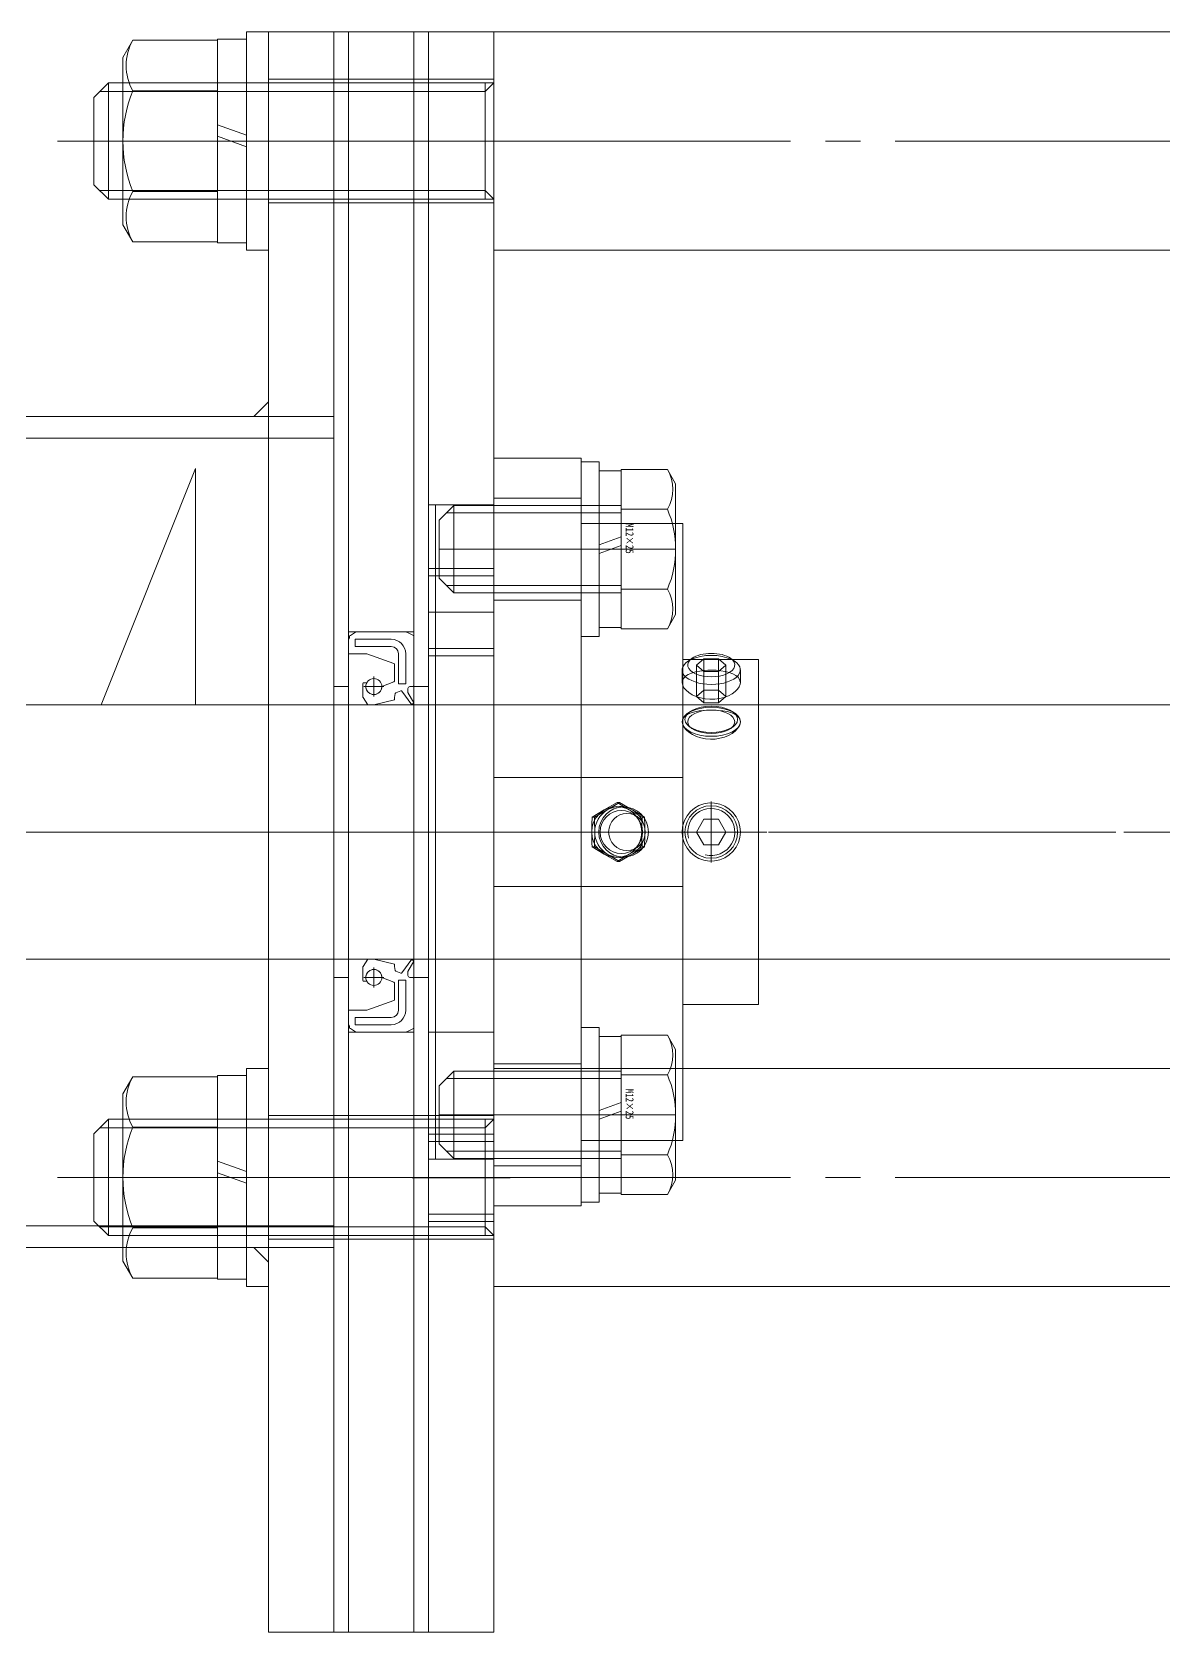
# Model space of a CAD drawing. Units: millimetres at full size. Extents: x -24503 to 24503, y -7436 to 7436.
# Drawn here: x -10853.5 to -10697.9, y 5468.6 to 5688.6 of the extents above; entities that cross this region are included whole.
import ezdxf
from ezdxf.enums import TextEntityAlignment as Align

# ---------------------------------------------------------------- set-up
doc = ezdxf.new("R2010")
doc.units = ezdxf.units.MM
doc.header["$LTSCALE"] = 4.8
doc.linetypes.add('CHAIN2', pattern=[12, 9, -1, 1, -1])
for name, color, linetype, lineweight in [('0-4_0', 2, 'Continuous', 9), ('0-C_01_外形線', 134, 'Continuous', 9), ('0-D_03_かくれ線', 5, 'Continuous', 9), ('0-F_04_中心線', 4, 'CHAIN2', 9), ('1-0_02_細線', 6, 'Continuous', 9)]:
    doc.layers.add(name, color=color, linetype=linetype, lineweight=lineweight)
doc.styles.add('ＭＳ ゴシック', font='')
doc.styles.get('ＭＳ ゴシック').set_extended_font_data('MS Gothic')

msp = doc.modelspace()

# ---------------------------------------------------------------- linework, layer by layer
at = {"layer": '0-4_0', "color": 134}
for p, q in [((-10843.038, 5681.623), (-10845.038, 5679.623)), ((-10841.038, 5681.623), (-10843.038, 5681.623)), ((-10843.038, 5681.623), (-10843.038, 5665.623)), ((-10845.038, 5679.623), (-10845.038, 5667.623)), ((-10843.038, 5665.623), (-10845.038, 5667.623)), ((-10841.038, 5665.623), (-10843.038, 5665.623)), ((-10821.038, 5635.773), (-10877.038, 5635.773)), ((-10753.638, 5596.123), (-10691.438, 5596.123)), ((-10753.638, 5561.123), (-10691.438, 5561.123)), ((-10843.038, 5539.123), (-10845.038, 5537.123)), ((-10841.038, 5539.123), (-10843.038, 5539.123)), ((-10843.038, 5539.123), (-10843.038, 5523.123)), ((-10845.038, 5537.123), (-10845.038, 5525.123)), ((-10843.038, 5523.123), (-10845.038, 5525.123)), ((-10841.038, 5523.123), (-10843.038, 5523.123)), ((-10821.038, 5521.473), (-10901.038, 5521.473))]:
    msp.add_line(p, q, dxfattribs=at)
for points in [[(-10821.038, 5688.623), (-10812.038, 5688.623), (-10812.038, 5468.623), (-10821.038, 5468.623)], [(-10812.038, 5468.623), (-10812.038, 5688.623), (-10810.038, 5688.623), (-10810.038, 5468.623)], [(-10810.038, 5468.623), (-10810.038, 5688.623), (-10801.038, 5688.623), (-10801.038, 5468.623)], [(-10801.038, 5468.623), (-10801.038, 5688.623), (-10799.038, 5688.623), (-10799.038, 5468.623)], [(-10799.038, 5468.623), (-10799.038, 5688.623), (-10790.038, 5688.623), (-10790.038, 5468.623)], [(-10790.038, 5688.623), (-10640.038, 5688.623), (-10640.038, 5658.623), (-10790.038, 5658.623)], [(-10790.038, 5546.123), (-10640.038, 5546.123), (-10640.038, 5516.123), (-10790.038, 5516.123)]]:
    msp.add_lwpolyline(points, close=True, dxfattribs=at)
at = {"layer": '0-4_0', "color": 3}
for points in [[(-10821.038, 5635.773), (-10823.038, 5635.773), (-10821.038, 5637.773)], [(-10821.038, 5521.473), (-10823.038, 5521.473), (-10821.038, 5519.473)]]:
    msp.add_lwpolyline(points, close=True, dxfattribs=at)
at = {"layer": '0-C_01_外形線'}
for p, q in [((-10839.678, 5687.479), (-10841.038, 5685.123)), ((-10828.038, 5675.879), (-10828.038, 5687.623)), ((-10828.038, 5687.623), (-10824.038, 5687.623)), ((-10824.038, 5688.623), (-10821.038, 5688.623)), ((-10824.038, 5674.423), (-10824.038, 5687.623)), ((-10821.038, 5688.623), (-10821.038, 5658.623)), ((-10841.038, 5662.123), (-10841.038, 5685.123)), ((-10828.038, 5680.551), (-10839.678, 5680.551)), ((-10824.038, 5674.423), (-10828.038, 5675.879)), ((-10828.038, 5659.623), (-10828.038, 5674.279)), ((-10824.038, 5672.823), (-10828.038, 5674.279)), ((-10824.038, 5659.623), (-10824.038, 5672.823)), ((-10828.038, 5666.695), (-10839.678, 5666.695)), ((-10839.678, 5659.767), (-10841.038, 5662.123)), ((-10828.038, 5659.767), (-10839.678, 5659.767)), ((-10824.038, 5659.623), (-10828.038, 5659.623)), ((-10778.038, 5578.623), (-10778.038, 5630.014)), ((-10778.038, 5629.514), (-10778.038, 5605.514)), ((-10775.538, 5618.114), (-10775.538, 5628.264)), ((-10772.538, 5628.264), (-10775.538, 5628.264)), ((-10772.538, 5628.484), (-10766.175, 5628.484)), ((-10772.538, 5628.484), (-10772.538, 5606.544)), ((-10772.538, 5619.206), (-10772.538, 5628.264)), ((-10766.175, 5628.484), (-10765.038, 5626.514)), ((-10765.038, 5608.514), (-10765.038, 5626.514)), ((-10772.538, 5622.999), (-10766.175, 5622.999)), ((-10764.038, 5621.023), (-10765.038, 5621.023)), ((-10764.038, 5536.223), (-10764.038, 5621.023)), ((-10775.538, 5618.114), (-10772.538, 5619.206)), ((-10775.538, 5616.914), (-10772.538, 5618.006)), ((-10775.538, 5606.764), (-10775.538, 5616.914)), ((-10772.538, 5606.764), (-10772.538, 5618.006)), ((-10772.538, 5612.029), (-10766.175, 5612.029)), ((-10766.175, 5606.544), (-10765.038, 5608.514)), ((-10775.538, 5606.764), (-10772.538, 5606.764)), ((-10772.538, 5606.544), (-10766.175, 5606.544)), ((-10775.538, 5605.514), (-10778.038, 5605.514)), ((-10764.038, 5602.348), (-10753.638, 5602.348)), ((-10763.404, 5602.063), (-10763.001, 5602.348)), ((-10763.001, 5602.348), (-10762.778, 5602.506)), ((-10757.499, 5602.506), (-10757.275, 5602.348)), ((-10757.275, 5602.348), (-10756.872, 5602.063)), ((-10753.638, 5554.898), (-10753.638, 5602.348)), ((-10778.038, 5527.232), (-10778.038, 5578.623)), ((-10753.638, 5554.898), (-10764.038, 5554.898)), ((-10778.038, 5551.732), (-10778.038, 5527.732)), ((-10772.538, 5550.702), (-10766.175, 5550.702)), ((-10772.538, 5550.702), (-10772.538, 5528.763)), ((-10766.175, 5550.702), (-10765.038, 5548.732)), ((-10775.538, 5540.332), (-10775.538, 5550.482)), ((-10772.538, 5550.482), (-10775.538, 5550.482)), ((-10772.538, 5541.424), (-10772.538, 5550.482)), ((-10765.038, 5530.732), (-10765.038, 5548.732)), ((-10839.678, 5544.979), (-10841.038, 5542.623)), ((-10828.038, 5533.379), (-10828.038, 5545.123)), ((-10828.038, 5545.123), (-10824.038, 5545.123)), ((-10824.038, 5546.123), (-10821.038, 5546.123)), ((-10824.038, 5531.923), (-10824.038, 5545.123)), ((-10821.038, 5546.123), (-10821.038, 5516.123)), ((-10772.538, 5545.217), (-10766.175, 5545.217)), ((-10841.038, 5519.623), (-10841.038, 5542.623)), ((-10775.538, 5540.332), (-10772.538, 5541.424)), ((-10775.538, 5539.132), (-10772.538, 5540.224)), ((-10772.538, 5528.982), (-10772.538, 5540.224)), ((-10828.038, 5538.051), (-10839.678, 5538.051)), ((-10775.538, 5528.982), (-10775.538, 5539.132)), ((-10764.038, 5536.223), (-10765.038, 5536.223)), ((-10824.038, 5531.923), (-10828.038, 5533.379)), ((-10772.538, 5534.247), (-10766.175, 5534.247)), ((-10828.038, 5517.123), (-10828.038, 5531.779)), ((-10824.038, 5530.323), (-10828.038, 5531.779)), ((-10824.038, 5517.123), (-10824.038, 5530.323)), ((-10775.538, 5528.982), (-10772.538, 5528.982)), ((-10772.538, 5528.763), (-10766.175, 5528.763)), ((-10766.175, 5528.763), (-10765.038, 5530.732)), ((-10778.038, 5527.232), (-10790.038, 5527.232)), ((-10775.538, 5527.732), (-10778.038, 5527.732)), ((-10828.038, 5524.195), (-10839.678, 5524.195)), ((-10839.678, 5517.267), (-10841.038, 5519.623)), ((-10828.038, 5517.267), (-10839.678, 5517.267)), ((-10824.038, 5517.123), (-10828.038, 5517.123))]:
    msp.add_line(p, q, dxfattribs=at)
for points in [[(-10828.038, 5659.767), (-10828.038, 5687.479), (-10839.678, 5687.479)], [(-10824.038, 5688.623), (-10824.038, 5658.623), (-10821.038, 5658.623)], [(-10790.038, 5527.232), (-10790.038, 5630.014), (-10778.038, 5630.014)], [(-10778.038, 5629.514), (-10775.538, 5629.514), (-10775.538, 5605.514)], [(-10778.038, 5551.732), (-10775.538, 5551.732), (-10775.538, 5527.732)], [(-10828.038, 5517.267), (-10828.038, 5544.979), (-10839.678, 5544.979)], [(-10824.038, 5546.123), (-10824.038, 5516.123), (-10821.038, 5516.123)]]:
    msp.add_lwpolyline(points, dxfattribs=at)
for centre, radius, start, end in [((-10833.678, 5684.015), 6.928, 150.00001, 209.99999), ((-10822.717, 5673.623), 18.321, 157.78075, 202.21925), ((-10833.678, 5663.231), 6.928, 150.00001, 209.99999), ((-10770.925, 5625.741), 5.485, 330.00001, 29.99999), ((-10778.834, 5617.514), 13.796, 336.57346, 23.42654), ((-10770.925, 5609.287), 5.485, 330.00001, 29.99999), ((-10770.925, 5547.959), 5.485, 330.00001, 29.99999), ((-10833.678, 5541.515), 6.928, 150.00001, 209.99999), ((-10778.834, 5539.732), 13.796, 336.57346, 23.42654), ((-10822.717, 5531.123), 18.321, 157.78075, 202.21925), ((-10770.925, 5531.505), 5.485, 330.00001, 29.99999), ((-10833.678, 5520.731), 6.928, 150.00001, 209.99999)]:
    msp.add_arc(centre, radius, start, end, dxfattribs=at)
for centre, major_axis, start_param, end_param in [((-10760.138, 5600.909), (4, 0), 0.8034913, 2.3381013), ((-10760.138, 5601.573), (3.233, 0), 0.6154797, 2.5261129)]:
    msp.add_ellipse(centre, major_axis=major_axis, ratio=0.5, start_param=start_param, end_param=end_param, dxfattribs=at)
at = {"layer": '0-D_03_かくれ線'}
for p, q in [((-10790.038, 5681.623), (-10841.038, 5681.623)), ((-10791.238, 5680.423), (-10841.038, 5680.423)), ((-10821.038, 5682.123), (-10812.038, 5682.123)), ((-10810.038, 5682.123), (-10812.038, 5682.123)), ((-10801.038, 5682.123), (-10810.038, 5682.123)), ((-10799.038, 5682.123), (-10801.038, 5682.123)), ((-10790.038, 5682.123), (-10799.038, 5682.123)), ((-10791.238, 5665.623), (-10791.238, 5681.623)), ((-10791.238, 5680.423), (-10790.038, 5681.623)), ((-10791.238, 5666.823), (-10841.038, 5666.823)), ((-10790.038, 5665.623), (-10841.038, 5665.623)), ((-10821.038, 5665.123), (-10812.038, 5665.123)), ((-10810.038, 5665.123), (-10812.038, 5665.123)), ((-10801.038, 5665.123), (-10810.038, 5665.123)), ((-10799.038, 5665.123), (-10801.038, 5665.123)), ((-10790.038, 5665.123), (-10799.038, 5665.123)), ((-10791.238, 5666.823), (-10790.038, 5665.623)), ((-10821.038, 5635.773), (-10812.038, 5635.773)), ((-10821.038, 5635.773), (-10812.038, 5635.773)), ((-10812.038, 5635.773), (-10812.038, 5521.473)), ((-10812.038, 5632.773), (-10877.038, 5632.773)), ((-10831.038, 5628.623), (-10844.038, 5596.123)), ((-10831.038, 5596.123), (-10831.038, 5628.623)), ((-10790.038, 5623.623), (-10799.038, 5623.623)), ((-10795.538, 5623.514), (-10797.538, 5621.514)), ((-10772.538, 5623.514), (-10795.538, 5623.514)), ((-10795.538, 5611.514), (-10795.538, 5623.514)), ((-10790.038, 5624.514), (-10778.038, 5624.514)), ((-10790.038, 5623.517), (-10778.038, 5623.517)), ((-10797.538, 5613.514), (-10797.538, 5621.514)), ((-10772.538, 5622.514), (-10796.538, 5622.514)), ((-10778.038, 5621.023), (-10765.038, 5621.023)), ((-10799.038, 5614.846), (-10790.038, 5614.846)), ((-10799.038, 5613.846), (-10790.038, 5613.846)), ((-10795.538, 5611.514), (-10797.538, 5613.514)), ((-10772.538, 5612.514), (-10796.538, 5612.514)), ((-10772.538, 5611.514), (-10795.538, 5611.514)), ((-10778.038, 5610.514), (-10790.038, 5610.514)), ((-10801.038, 5606.123), (-10810.038, 5606.123)), ((-10809.007, 5606.123), (-10802.062, 5606.123)), ((-10809.007, 5606.123), (-10802.062, 5606.123)), ((-10802.017, 5606.113), (-10801.094, 5605.651)), ((-10802.017, 5606.113), (-10801.094, 5605.651)), ((-10809.088, 5604.123), (-10804.145, 5604.123)), ((-10801.038, 5605.561), (-10801.038, 5598.723)), ((-10799.038, 5603.846), (-10790.038, 5603.846)), ((-10807.555, 5603.123), (-10809.938, 5603.123)), ((-10803.778, 5601.813), (-10807.522, 5603.118)), ((-10803.711, 5599.366), (-10803.711, 5601.718)), ((-10799.038, 5602.846), (-10790.038, 5602.846)), ((-10761.149, 5602.448), (-10762.159, 5601.573)), ((-10762.159, 5597.243), (-10762.159, 5601.573)), ((-10762.159, 5601.573), (-10761.149, 5600.698)), ((-10761.149, 5602.448), (-10759.128, 5602.448)), ((-10761.149, 5596.368), (-10761.149, 5602.448)), ((-10758.118, 5601.573), (-10759.128, 5602.448)), ((-10759.128, 5596.368), (-10759.128, 5602.448)), ((-10759.128, 5600.698), (-10758.118, 5601.573)), ((-10758.118, 5597.243), (-10758.118, 5601.573)), ((-10808.038, 5597.168), (-10808.038, 5599.043)), ((-10807.938, 5599.143), (-10807.508, 5599.143)), ((-10805.438, 5598.623), (-10803.775, 5599.273)), ((-10764.138, 5599.169), (-10764.138, 5600.909)), ((-10761.149, 5600.698), (-10759.128, 5600.698)), ((-10756.138, 5600.909), (-10756.138, 5599.168)), ((-10810.038, 5598.623), (-10812.038, 5598.623)), ((-10802.806, 5598.039), (-10803.497, 5597.758)), ((-10801.138, 5598.623), (-10801.591, 5598.623)), ((-10799.038, 5598.623), (-10801.038, 5598.623)), ((-10762.159, 5597.243), (-10761.149, 5596.368)), ((-10758.118, 5597.243), (-10759.128, 5598.118)), ((-10759.128, 5596.368), (-10758.118, 5597.243)), ((-10753.638, 5596.123), (-10898.038, 5596.123)), ((-10810.038, 5596.123), (-10801.038, 5596.123)), ((-10753.638, 5596.123), (-10764.038, 5596.123)), ((-10763.404, 5594.933), (-10763.091, 5595.155)), ((-10761.149, 5596.368), (-10759.128, 5596.368)), ((-10757.185, 5595.155), (-10756.872, 5594.933)), ((-10762.778, 5592.845), (-10763.091, 5593.067)), ((-10757.185, 5593.067), (-10757.499, 5592.845)), ((-10764.038, 5586.123), (-10790.038, 5586.123)), ((-10774.438, 5581.654), (-10776.216, 5580.644)), ((-10772.769, 5582.665), (-10774.438, 5581.654)), ((-10773.084, 5582.665), (-10771.415, 5581.654)), ((-10771.646, 5582.033), (-10772.769, 5582.665)), ((-10770.991, 5581.654), (-10771.646, 5582.033)), ((-10769.571, 5580.798), (-10770.991, 5581.654)), ((-10769.637, 5580.644), (-10769.322, 5580.644)), ((-10769.322, 5580.644), (-10769.571, 5580.798)), ((-10769.312, 5580.437), (-10769.322, 5580.644)), ((-10761.149, 5580.373), (-10759.128, 5580.373)), ((-10759.128, 5580.373), (-10758.118, 5578.623)), ((-10769.268, 5578.623), (-10769.272, 5579.151)), ((-10758.118, 5578.623), (-10759.128, 5576.873)), ((-10776.531, 5576.602), (-10776.216, 5576.602)), ((-10771.415, 5575.592), (-10773.084, 5574.582)), ((-10772.769, 5574.582), (-10771.648, 5575.212)), ((-10771.648, 5575.212), (-10770.991, 5575.592)), ((-10769.637, 5576.602), (-10771.415, 5575.592)), ((-10770.991, 5575.592), (-10769.566, 5576.451)), ((-10769.637, 5576.602), (-10769.322, 5576.602)), ((-10769.566, 5576.451), (-10769.322, 5576.602)), ((-10769.322, 5576.602), (-10769.312, 5576.812)), ((-10761.149, 5576.873), (-10759.128, 5576.873)), ((-10773.084, 5574.582), (-10772.769, 5574.582)), ((-10764.038, 5571.123), (-10790.038, 5571.123)), ((-10871.038, 5561.123), (-10753.638, 5561.123)), ((-10810.038, 5561.123), (-10801.038, 5561.123)), ((-10808.038, 5560.078), (-10808.038, 5558.203)), ((-10802.806, 5559.207), (-10803.497, 5559.488)), ((-10753.638, 5561.123), (-10764.038, 5561.123)), ((-10810.038, 5558.623), (-10812.038, 5558.623)), ((-10807.938, 5558.103), (-10807.508, 5558.103)), ((-10805.438, 5558.623), (-10803.775, 5557.973)), ((-10803.711, 5557.88), (-10803.711, 5555.528)), ((-10801.138, 5558.623), (-10801.591, 5558.623)), ((-10799.038, 5558.623), (-10801.038, 5558.623)), ((-10801.038, 5551.685), (-10801.038, 5558.523)), ((-10803.778, 5555.434), (-10807.522, 5554.129)), ((-10807.555, 5554.123), (-10809.938, 5554.123)), ((-10809.088, 5553.123), (-10804.145, 5553.123)), ((-10801.038, 5551.123), (-10810.038, 5551.123)), ((-10809.007, 5551.123), (-10802.062, 5551.123)), ((-10809.007, 5551.123), (-10802.062, 5551.123)), ((-10802.017, 5551.134), (-10801.094, 5551.595)), ((-10802.017, 5551.134), (-10801.094, 5551.595)), ((-10790.038, 5551.123), (-10799.038, 5551.123)), ((-10790.038, 5546.732), (-10778.038, 5546.732)), ((-10795.538, 5545.732), (-10797.538, 5543.732)), ((-10772.538, 5544.732), (-10796.538, 5544.732)), ((-10772.538, 5545.732), (-10795.538, 5545.732)), ((-10795.538, 5533.732), (-10795.538, 5545.732)), ((-10797.538, 5535.732), (-10797.538, 5543.732)), ((-10821.038, 5539.623), (-10812.038, 5539.623)), ((-10810.038, 5539.623), (-10812.038, 5539.623)), ((-10801.038, 5539.623), (-10810.038, 5539.623)), ((-10799.038, 5539.623), (-10801.038, 5539.623)), ((-10790.038, 5539.623), (-10799.038, 5539.623)), ((-10790.038, 5539.123), (-10841.038, 5539.123)), ((-10791.238, 5537.923), (-10841.038, 5537.923)), ((-10791.238, 5523.123), (-10791.238, 5539.123)), ((-10791.238, 5537.923), (-10790.038, 5539.123)), ((-10799.038, 5537.064), (-10790.038, 5537.064)), ((-10799.038, 5536.064), (-10790.038, 5536.064)), ((-10795.538, 5533.732), (-10797.538, 5535.732)), ((-10778.038, 5536.223), (-10765.038, 5536.223)), ((-10790.038, 5533.623), (-10799.038, 5533.623)), ((-10790.038, 5533.623), (-10798.038, 5533.623)), ((-10772.538, 5534.732), (-10796.538, 5534.732)), ((-10772.538, 5533.732), (-10795.538, 5533.732)), ((-10790.038, 5533.73), (-10778.038, 5533.73)), ((-10778.038, 5532.732), (-10790.038, 5532.732)), ((-10812.038, 5524.473), (-11737.038, 5524.473)), ((-10791.238, 5524.323), (-10841.038, 5524.323)), ((-10799.038, 5526.064), (-10790.038, 5526.064)), ((-10799.038, 5525.064), (-10790.038, 5525.064)), ((-10791.238, 5524.323), (-10790.038, 5523.123)), ((-10790.038, 5523.123), (-10841.038, 5523.123)), ((-10821.038, 5522.623), (-10812.038, 5522.623)), ((-10810.038, 5522.623), (-10812.038, 5522.623)), ((-10801.038, 5522.623), (-10810.038, 5522.623)), ((-10799.038, 5522.623), (-10801.038, 5522.623)), ((-10790.038, 5522.623), (-10799.038, 5522.623)), ((-10821.038, 5521.473), (-10812.038, 5521.473)), ((-10821.038, 5521.473), (-10812.038, 5521.473)), ((-10812.038, 5521.473), (-10821.038, 5521.473))]:
    msp.add_line(p, q, dxfattribs=at)
for points in [[(-10798.038, 5533.623), (-10798.038, 5623.623), (-10790.038, 5623.623)], [(-10809.799, 5605.623), (-10809.763, 5605.623), (-10809.064, 5606.105)], [(-10809.799, 5605.623), (-10809.763, 5605.623), (-10809.064, 5606.105)], [(-10810.038, 5603.223), (-10810.038, 5605.123), (-10809.899, 5605.338), (-10809.899, 5605.523)], [(-10810.038, 5578.623), (-10810.038, 5603.223), (-10810.038, 5605.123), (-10809.899, 5605.338), (-10809.899, 5605.523)], [(-10804.145, 5605.123), (-10809.088, 5605.123), (-10809.088, 5604.123)], [(-10801.038, 5605.561), (-10801.038, 5598.723), (-10801.038, 5578.623)], [(-10803.145, 5603.123), (-10803.145, 5599.008), (-10802.145, 5599.008), (-10802.145, 5603.123)], [(-10756.138, 5599.17), (-10756.162, 5598.948), (-10756.29, 5598.604), (-10756.522, 5598.261), (-10756.857, 5597.93), (-10757.282, 5597.626), (-10757.793, 5597.357), (-10758.37, 5597.139), (-10759, 5596.982), (-10759.663, 5596.894), (-10760.332, 5596.879), (-10760.995, 5596.935), (-10761.629, 5597.061), (-10762.222, 5597.249), (-10762.762, 5597.493), (-10763.228, 5597.782), (-10763.612, 5598.106), (-10763.897, 5598.451), (-10764.073, 5598.801), (-10764.138, 5599.146), (-10764.138, 5599.169), (-10764.09, 5599.472), (-10763.933, 5599.773), (-10763.67, 5600.044), (-10763.311, 5600.279), (-10762.859, 5600.478), (-10762.33, 5600.637), (-10761.734, 5600.756), (-10761.093, 5600.835), (-10760.619, 5600.865), (-10760.138, 5600.875)], [(-10760.138, 5600.875), (-10759.472, 5600.856), (-10758.825, 5600.796), (-10758.216, 5600.697), (-10757.66, 5600.559), (-10757.17, 5600.378), (-10756.762, 5600.158), (-10756.449, 5599.899), (-10756.241, 5599.605), (-10756.146, 5599.286), (-10756.138, 5599.17)], [(-10803.711, 5596.785), (-10806.538, 5596.123), (-10807.376, 5596.123), (-10808.022, 5597.113)], [(-10803.587, 5597.653), (-10803.711, 5597.114), (-10803.711, 5596.785)], [(-10801.841, 5598.373), (-10801.841, 5597.794), (-10801.038, 5596.399), (-10801.331, 5596.123), (-10802.687, 5598.005)], [(-10759.128, 5598.118), (-10761.149, 5598.118), (-10762.159, 5597.243)], [(-10756.138, 5593.779), (-10756.194, 5594.098), (-10756.357, 5594.389), (-10756.624, 5594.643), (-10756.986, 5594.859), (-10757.441, 5595.038), (-10757.972, 5595.177), (-10758.572, 5595.28), (-10759.219, 5595.345), (-10759.882, 5595.375), (-10760.553, 5595.371), (-10761.198, 5595.334), (-10761.814, 5595.265), (-10762.388, 5595.159), (-10762.901, 5595.016), (-10763.347, 5594.83), (-10763.703, 5594.604), (-10763.958, 5594.336), (-10764.052, 5594.174)], [(-10764.052, 5594.174), (-10764.104, 5594.032), (-10764.138, 5593.779)], [(-10764.138, 5593.779), (-10764.118, 5593.572), (-10764.057, 5593.36), (-10764.043, 5593.326)], [(-10764.043, 5593.326), (-10763.872, 5593.01), (-10763.588, 5592.664), (-10763.205, 5592.331), (-10762.739, 5592.029), (-10762.189, 5591.767), (-10761.579, 5591.564), (-10760.93, 5591.433), (-10760.257, 5591.379), (-10759.597, 5591.404), (-10758.952, 5591.503), (-10758.344, 5591.672), (-10757.784, 5591.9), (-10757.279, 5592.185), (-10756.853, 5592.509), (-10756.514, 5592.861), (-10756.28, 5593.224), (-10756.174, 5593.506), (-10756.138, 5593.779)], [(-10776.531, 5580.644), (-10774.862, 5581.654), (-10773.084, 5582.665), (-10772.769, 5582.665)], [(-10771.415, 5581.654), (-10769.637, 5580.644), (-10769.659, 5580.152), (-10769.677, 5579.654), (-10769.688, 5579.14), (-10769.691, 5578.623)], [(-10776.531, 5576.602), (-10776.553, 5577.094), (-10776.57, 5577.592), (-10776.581, 5578.106), (-10776.585, 5578.623), (-10776.585, 5578.767), (-10776.58, 5579.238), (-10776.569, 5579.707), (-10776.531, 5580.644), (-10776.216, 5580.644)], [(-10776.216, 5580.644), (-10776.193, 5580.152), (-10776.176, 5579.654), (-10776.165, 5579.14), (-10776.161, 5578.623), (-10776.162, 5578.479), (-10776.167, 5578.008), (-10776.178, 5577.539), (-10776.216, 5576.602)], [(-10769.272, 5579.151), (-10769.273, 5579.238), (-10769.284, 5579.707), (-10769.312, 5580.437)], [(-10761.149, 5576.873), (-10762.159, 5578.623), (-10761.149, 5580.373)], [(-10810.038, 5578.623), (-10810.038, 5554.023), (-10810.038, 5552.123), (-10809.899, 5551.908), (-10809.899, 5551.723)], [(-10801.038, 5551.685), (-10801.038, 5558.523), (-10801.038, 5578.623)], [(-10769.691, 5578.623), (-10769.691, 5578.479), (-10769.686, 5578.008), (-10769.675, 5577.539), (-10769.637, 5576.602)], [(-10769.312, 5576.812), (-10769.3, 5577.094), (-10769.283, 5577.592), (-10769.272, 5578.106), (-10769.268, 5578.623)], [(-10773.084, 5574.582), (-10774.862, 5575.592), (-10776.531, 5576.602)], [(-10776.216, 5576.602), (-10774.438, 5575.592), (-10772.769, 5574.582)], [(-10803.711, 5560.461), (-10806.538, 5561.123), (-10807.376, 5561.123), (-10808.022, 5560.133)], [(-10803.587, 5559.593), (-10803.711, 5560.132), (-10803.711, 5560.461)], [(-10801.841, 5558.873), (-10801.841, 5559.452), (-10801.038, 5560.848), (-10801.331, 5561.123), (-10802.687, 5559.241)], [(-10803.145, 5554.123), (-10803.145, 5558.238), (-10802.145, 5558.238), (-10802.145, 5554.123)], [(-10810.038, 5554.023), (-10810.038, 5552.123), (-10809.899, 5551.908), (-10809.899, 5551.723)], [(-10804.145, 5552.123), (-10809.088, 5552.123), (-10809.088, 5553.123)], [(-10809.799, 5551.623), (-10809.763, 5551.623), (-10809.064, 5551.141)], [(-10809.799, 5551.623), (-10809.763, 5551.623), (-10809.064, 5551.141)]]:
    msp.add_lwpolyline(points, dxfattribs=at)
for centre, radius in [((-10806.538, 5598.623), 1.1), ((-10760.138, 5578.623), 3.616), ((-10806.538, 5558.623), 1.1)]:
    msp.add_circle(centre, radius, dxfattribs=at)
for centre, radius, start, end in [((-10809.799, 5605.523), 0.1, 90, 180), ((-10809.799, 5605.523), 0.1, 90, 180), ((-10809.007, 5606.023), 0.1, 90, 124.61956), ((-10809.007, 5606.023), 0.1, 90, 124.61956), ((-10802.062, 5606.023), 0.1, 63.43495, 90), ((-10802.062, 5606.023), 0.1, 63.43495, 90), ((-10801.138, 5605.561), 0.1, 0, 63.43495), ((-10801.138, 5605.561), 0.1, 0, 63.43495), ((-10804.145, 5603.123), 2, 0, 90), ((-10804.145, 5603.123), 1, 0, 90), ((-10809.938, 5603.223), 0.1, 180, 270), ((-10807.555, 5603.023), 0.1, 70.78519, 90), ((-10803.811, 5601.718), 0.1, 0, 70.78519), ((-10807.938, 5599.043), 0.1, 90, 180), ((-10806.538, 5598.623), 1.1, 151.81153, 0), ((-10803.811, 5599.366), 0.1, 291.33975, 0), ((-10807.938, 5597.168), 0.1, 180, 213.12981), ((-10803.441, 5597.619), 0.15, 112.11539, 167.01248), ((-10802.768, 5597.946), 0.1, 35.78155, 112.11539), ((-10801.591, 5598.373), 0.25, 90, 180), ((-10801.138, 5598.723), 0.1, 270, 0), ((-10760.138, 5578.623), 4, 192.83857, 167.16143), ((-10760.138, 5578.623), 3.233, 255, 195), ((-10760.138, 5578.623), 4, 167.16143, 192.83857), ((-10807.938, 5560.078), 0.1, 146.87019, 180), ((-10806.538, 5558.623), 1.1, 0, 208.18847), ((-10803.441, 5559.627), 0.15, 192.98752, 247.88461), ((-10807.938, 5558.203), 0.1, 180, 270), ((-10803.811, 5557.88), 0.1, 0, 68.66025), ((-10802.768, 5559.3), 0.1, 247.88461, 324.21845), ((-10801.591, 5558.873), 0.25, 180, 270), ((-10801.138, 5558.523), 0.1, 0, 90), ((-10803.811, 5555.528), 0.1, 289.21481, 0), ((-10809.938, 5554.023), 0.1, 90, 180), ((-10807.555, 5554.223), 0.1, 270, 289.21481), ((-10804.145, 5554.123), 1, 270, 0), ((-10804.145, 5554.123), 2, 270, 0), ((-10809.799, 5551.723), 0.1, 180, 270), ((-10809.799, 5551.723), 0.1, 180, 270), ((-10809.007, 5551.223), 0.1, 235.38044, 270), ((-10809.007, 5551.223), 0.1, 235.38044, 270), ((-10802.062, 5551.223), 0.1, 270, 296.56505), ((-10802.062, 5551.223), 0.1, 270, 296.56505), ((-10801.138, 5551.685), 0.1, 296.56505, 0), ((-10801.138, 5551.685), 0.1, 296.56505, 0)]:
    msp.add_arc(centre, radius, start, end, dxfattribs=at)
for centre, major_axis, ratio, start_param, end_param in [((-10760.138, 5600.909), (4, 0), 0.5, 2.3381013, 7.0866766), ((-10760.138, 5601.573), (3.233, 0), 0.5, 2.5261129, 6.898665), ((-10772.715, 5578.623), (0, -3.5), 0.984808, 3.6651914, 4.712389), ((-10772.715, 5578.623), (0, -3.5), 0.984808, 2.9902535, 3.6651914), ((-10772.715, 5578.623), (0, -3.5), 0.984808, 2.6179939, 2.9902535), ((-10772.715, 5578.623), (0, -3.5), 0.984808, 1.5707963, 2.6179939), ((-10772.715, 5578.623), (0, -3.5), 0.984808, 4.712389, 5.7595865), ((-10772.715, 5578.623), (0, -3.5), 0.984808, 0.5235988, 1.5707963), ((-10772.715, 5578.623), (0, -3.5), 0.984808, 5.7595865, 6.4345245), ((-10772.715, 5578.623), (0, -3.5), 0.984808, 0.1513392, 0.5235988)]:
    msp.add_ellipse(centre, major_axis=major_axis, ratio=ratio, start_param=start_param, end_param=end_param, dxfattribs=at)
for centre, major_axis, ratio in [((-10760.138, 5593.779), (4, 0), 0.5), ((-10760.138, 5594.111), (-3.616, 0), 0.5), ((-10760.138, 5593.779), (3.233, 0), 0.5), ((-10773.138, 5578.623), (0, 3.5), 0.984808), ((-10772.201, 5578.623), (0, 3.46), 0.984808), ((-10772.504, 5578.623), (0, 2.96), 0.984808), ((-10771.732, 5578.623), (0, 2.56), 0.984808)]:
    msp.add_ellipse(centre, major_axis=major_axis, ratio=ratio, dxfattribs=at)
at = {"layer": '0-F_04_中心線'}
for p, q in [((-10850.038, 5673.623), (-10602.038, 5673.623)), ((-10831.035, 5673.623), (-10801.662, 5673.623)), ((-10824.038, 5673.623), (-10821.038, 5673.623)), ((-10809.538, 5673.623), (-10812.538, 5673.623)), ((-10798.788, 5673.623), (-10812.288, 5673.623)), ((-10798.538, 5673.623), (-10801.538, 5673.623)), ((-10787.788, 5673.623), (-10801.288, 5673.623)), ((-10765.038, 5617.514), (-10797.538, 5617.514)), ((-10777.438, 5617.514), (-10790.638, 5617.514)), ((-10775.538, 5617.514), (-10778.038, 5617.514)), ((-10799.038, 5608.846), (-10790.038, 5608.846)), ((-10806.538, 5599.998), (-10806.538, 5597.248)), ((-10805.163, 5598.623), (-10807.913, 5598.623)), ((-10760.138, 5582.823), (-10760.138, 5574.423)), ((-10802.038, 5578.623), (-11747.038, 5578.623)), ((-11726.922, 5578.623), (-10514.038, 5578.623)), ((-10831.035, 5578.623), (-10801.662, 5578.623)), ((-10809.538, 5578.623), (-10812.538, 5578.623)), ((-10798.788, 5578.623), (-10812.288, 5578.623)), ((-10798.788, 5578.623), (-10812.288, 5578.623)), ((-10798.538, 5578.623), (-10801.538, 5578.623)), ((-10787.788, 5578.623), (-10801.288, 5578.623)), ((-10800.258, 5578.623), (-10751.418, 5578.623)), ((-10751.418, 5578.623), (-10458.985, 5578.623)), ((-10806.538, 5557.248), (-10806.538, 5559.998)), ((-10805.163, 5558.623), (-10807.913, 5558.623)), ((-10765.038, 5539.732), (-10797.538, 5539.732)), ((-10777.438, 5539.732), (-10790.638, 5539.732)), ((-10775.538, 5539.732), (-10778.038, 5539.732)), ((-10850.038, 5531.123), (-10602.038, 5531.123)), ((-10831.035, 5531.123), (-10801.662, 5531.123)), ((-10824.038, 5531.123), (-10821.038, 5531.123)), ((-10809.538, 5531.123), (-10812.538, 5531.123)), ((-10798.788, 5531.123), (-10812.288, 5531.123)), ((-10798.538, 5531.123), (-10801.538, 5531.123)), ((-10787.788, 5531.123), (-10801.288, 5531.123)), ((-10801.288, 5531.064), (-10787.788, 5531.064))]:
    msp.add_line(p, q, dxfattribs=at)
for points in [[(-10841.038, 5673.623), (-10828.038, 5673.623), (-10824.038, 5673.623)], [(-10841.038, 5531.123), (-10828.038, 5531.123), (-10824.038, 5531.123)]]:
    msp.add_lwpolyline(points, dxfattribs=at)
at = {"layer": '1-0_02_細線'}
for p, q in [((-10841.038, 5680.423), (-10844.238, 5680.423)), ((-10841.038, 5666.823), (-10844.238, 5666.823)), ((-10841.038, 5537.923), (-10844.238, 5537.923)), ((-10841.038, 5524.323), (-10844.238, 5524.323))]:
    msp.add_line(p, q, dxfattribs=at)

# ---------------------------------------------------------------- texts
at = {"layer": '0-D_03_かくれ線', "style": 'ＭＳ ゴシック', "width": 0.8}
for p in [(-10772.238, 5621.079), (-10772.238, 5543.297)]:
    msp.add_text('M12×25', height=1.1, rotation=270, dxfattribs=at).set_placement(p, align=Align.BOTTOM_LEFT)

doc.saveas('drawing.dxf')
